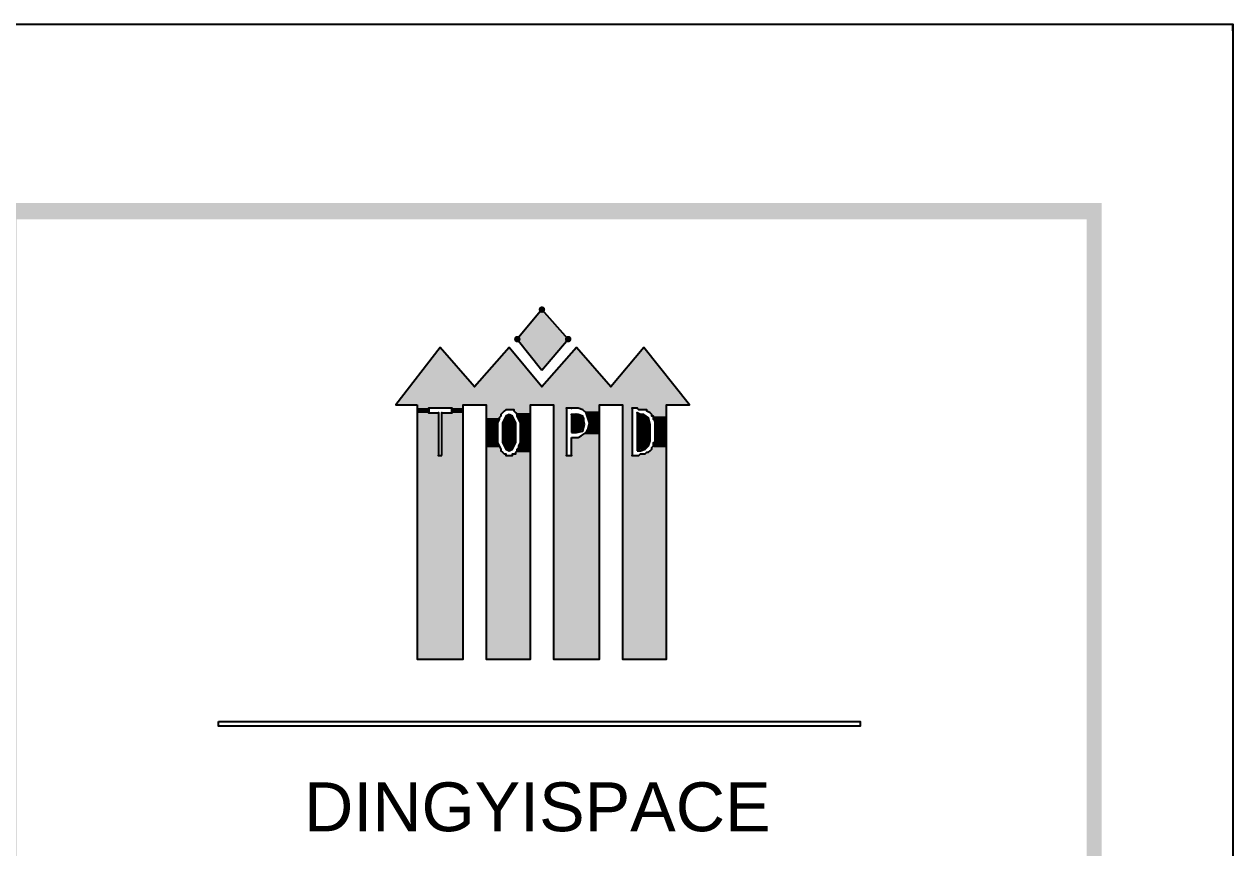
# Model space of a CAD drawing. Header units: inches. Extents: x 11 to 286, y 6 to 196.
# Drawn here: x 254.92 to 286.1, y 174.8 to 196.06 of the extents above; entities that cross this region are included whole.
import ezdxf

# ---------------------------------------------------------------- set-up
doc = ezdxf.new("R2010")
doc.units = ezdxf.units.IN
doc.header["$MEASUREMENT"] = 0
doc.layers.add('PDF_几何图形', color=7, linetype='Continuous')
doc.layers.add('PDF_文字', color=7, linetype='Continuous')
doc.layers.add('PDF_实体填充', color=7, linetype='Continuous', true_color=0xffffff)
doc.styles.add('PDF Courier New', font='Arial', dxfattribs={"height": 0.2})

msp = doc.modelspace()

# ---------------------------------------------------------------- hatches: boundary and pattern name
at = {"layer": 'PDF_实体填充', "transparency": 33554559}
h = msp.add_hatch(color=7, dxfattribs=at)
h.paths.add_polyline_path([(254.31, 191.445), (254.734, 191.022), (282.716, 191.445)], flags=0)
h.paths.add_polyline_path([(254.734, 191.022), (282.716, 191.445), (282.335, 191.022)], flags=0)
h.paths.add_polyline_path([(282.716, 191.445), (282.335, 191.022), (282.716, 9.031)], flags=0)
h.paths.add_polyline_path([(282.335, 191.022), (282.716, 9.031), (282.335, 9.454)], flags=0)
h.paths.add_polyline_path([(282.716, 9.031), (282.335, 9.454), (254.31, 9.031)], flags=0)
h.paths.add_polyline_path([(282.335, 9.454), (254.31, 9.031), (254.734, 9.454)], flags=0)
h.paths.add_polyline_path([(254.31, 9.031), (254.734, 9.454), (254.31, 191.445)], flags=0)
h.paths.add_polyline_path([(254.734, 9.454), (254.31, 191.445), (254.734, 191.022), (254.734, 9.454)], flags=0)
h = msp.add_hatch(color=7, dxfattribs=at)
h.paths.add_polyline_path([(268.28, 188.694), (267.645, 187.932), (268.958, 187.932)], flags=0)
h.paths.add_polyline_path([(267.645, 187.932), (268.958, 187.932), (268.28, 187.127), (267.645, 187.932)], flags=0)
h = msp.add_hatch(color=7, dxfattribs=at)
edge = h.paths.add_edge_path(flags=0)
edge.add_spline(control_points=[(268.365, 188.694), (268.365, 188.647), (268.327, 188.609), (268.28, 188.609)], knot_values=[0, 0, 0, 0, 1, 1, 1, 1], degree=3, periodic=0)
edge.add_spline(control_points=[(268.28, 188.609), (268.234, 188.609), (268.196, 188.647), (268.196, 188.694)], knot_values=[0, 0, 0, 0, 1, 1, 1, 1], degree=3, periodic=0)
edge.add_line((268.196, 188.694), (268.196, 188.694))
edge.add_spline(control_points=[(268.196, 188.694), (268.196, 188.74), (268.234, 188.778), (268.28, 188.778)], knot_values=[0, 0, 0, 0, 1, 1, 1, 1], degree=3, periodic=0)
edge.add_spline(control_points=[(268.28, 188.778), (268.327, 188.778), (268.365, 188.74), (268.365, 188.694)], knot_values=[0, 0, 0, 0, 1, 1, 1, 1], degree=3, periodic=0)
edge.add_line((268.365, 188.694), (268.365, 188.694))
edge.add_line((268.365, 188.694), (268.365, 188.694))
h = msp.add_hatch(color=7, dxfattribs=at)
edge = h.paths.add_edge_path(flags=0)
edge.add_spline(control_points=[(267.73, 187.932), (267.73, 187.885), (267.692, 187.847), (267.645, 187.847)], knot_values=[0, 0, 0, 0, 1, 1, 1, 1], degree=3, periodic=0)
edge.add_spline(control_points=[(267.645, 187.847), (267.599, 187.847), (267.561, 187.885), (267.561, 187.932)], knot_values=[0, 0, 0, 0, 1, 1, 1, 1], degree=3, periodic=0)
edge.add_line((267.561, 187.932), (267.561, 187.932))
edge.add_spline(control_points=[(267.561, 187.932), (267.561, 187.978), (267.599, 188.016), (267.645, 188.016)], knot_values=[0, 0, 0, 0, 1, 1, 1, 1], degree=3, periodic=0)
edge.add_spline(control_points=[(267.645, 188.016), (267.692, 188.016), (267.73, 187.978), (267.73, 187.932)], knot_values=[0, 0, 0, 0, 1, 1, 1, 1], degree=3, periodic=0)
edge.add_line((267.73, 187.932), (267.73, 187.932))
edge.add_line((267.73, 187.932), (267.73, 187.932))
h = msp.add_hatch(color=7, dxfattribs=at)
edge = h.paths.add_edge_path(flags=0)
edge.add_spline(control_points=[(269.042, 187.932), (269.042, 187.885), (269.004, 187.847), (268.958, 187.847)], knot_values=[0, 0, 0, 0, 1, 1, 1, 1], degree=3, periodic=0)
edge.add_spline(control_points=[(268.958, 187.847), (268.911, 187.847), (268.873, 187.885), (268.873, 187.932)], knot_values=[0, 0, 0, 0, 1, 1, 1, 1], degree=3, periodic=0)
edge.add_line((268.873, 187.932), (268.873, 187.932))
edge.add_spline(control_points=[(268.873, 187.932), (268.873, 187.978), (268.911, 188.016), (268.958, 188.016)], knot_values=[0, 0, 0, 0, 1, 1, 1, 1], degree=3, periodic=0)
edge.add_spline(control_points=[(268.958, 188.016), (269.004, 188.016), (269.042, 187.978), (269.042, 187.932)], knot_values=[0, 0, 0, 0, 1, 1, 1, 1], degree=3, periodic=0)
edge.add_line((269.042, 187.932), (269.042, 187.932))
edge.add_line((269.042, 187.932), (269.042, 187.932))
h = msp.add_hatch(color=7, dxfattribs=at)
h.paths.add_polyline_path([(264.513, 186.238), (272.09, 186.238), (264.851, 186.704)], flags=0)
h.paths.add_polyline_path([(272.09, 186.238), (264.851, 186.704), (271.752, 186.704), (272.09, 186.238)], flags=0)
h = msp.add_hatch(color=7, dxfattribs=at)
h.paths.add_polyline_path([(265.063, 186.154), (266.248, 186.154), (265.063, 186.238)], flags=0)
h.paths.add_polyline_path([(266.248, 186.154), (265.063, 186.238), (266.248, 186.238), (266.248, 186.154)], flags=0)
h = msp.add_hatch(color=7, dxfattribs=at)
h.paths.add_polyline_path([(265.063, 186.027), (265.359, 186.027), (265.063, 186.154)], flags=0)
h.paths.add_polyline_path([(265.359, 186.027), (265.063, 186.154), (265.359, 186.154), (265.359, 186.027)], flags=0)
h = msp.add_hatch(color=7, dxfattribs=at)
h.paths.add_polyline_path([(265.952, 186.027), (266.248, 186.027), (265.952, 186.154)], flags=0)
h.paths.add_polyline_path([(266.248, 186.027), (265.952, 186.154), (266.248, 186.154), (266.248, 186.027)], flags=0)
h = msp.add_hatch(color=7, dxfattribs=at)
h.paths.add_polyline_path([(266.841, 186.111), (267.984, 186.111), (266.841, 186.238)], flags=0)
h.paths.add_polyline_path([(267.984, 186.111), (266.841, 186.238), (267.984, 186.238), (267.984, 186.111)], flags=0)
h = msp.add_hatch(color=7, dxfattribs=at)
h.paths.add_polyline_path([(268.577, 186.154), (269.762, 186.154), (268.577, 186.238)], flags=0)
h.paths.add_polyline_path([(269.762, 186.154), (268.577, 186.238), (269.762, 186.238), (269.762, 186.154)], flags=0)
h = msp.add_hatch(color=7, dxfattribs=at)
h.paths.add_polyline_path([(269.042, 186.154), (269.042, 186.154), (268.577, 186.154)], flags=0)
h.paths.add_polyline_path([(269.042, 186.154), (268.577, 186.154), (269.212, 186.154), (269.042, 186.154)], flags=0)
h = msp.add_hatch(color=7, dxfattribs=at)
h.paths.add_polyline_path([(268.577, 184.926), (268.915, 184.926), (268.577, 186.154)], flags=0)
h.paths.add_polyline_path([(268.915, 184.926), (268.577, 186.154), (268.915, 186.154), (268.915, 184.926)], flags=0)
h = msp.add_hatch(color=7, dxfattribs=at)
h.paths.add_polyline_path([(269.212, 186.154), (269.762, 186.154), (269.762, 186.154)], flags=0)
h.paths.add_polyline_path([(269.762, 186.154), (269.762, 186.154), (269.212, 186.154), (269.762, 186.154)], flags=0)
h = msp.add_hatch(color=7, dxfattribs=at)
h.paths.add_polyline_path([(269.296, 186.111), (269.762, 186.111), (269.212, 186.154)], flags=0)
h.paths.add_polyline_path([(269.762, 186.111), (269.212, 186.154), (269.762, 186.154), (269.762, 186.111)], flags=0)
h = msp.add_hatch(color=7, dxfattribs=at)
h.paths.add_polyline_path([(270.355, 186.154), (271.498, 186.154), (270.355, 186.238)], flags=0)
h.paths.add_polyline_path([(271.498, 186.154), (270.355, 186.238), (271.498, 186.238), (271.498, 186.154)], flags=0)
h = msp.add_hatch(color=7, dxfattribs=at)
h.paths.add_polyline_path([(270.355, 184.926), (270.609, 184.926), (270.355, 186.154)], flags=0)
h.paths.add_polyline_path([(270.609, 184.926), (270.355, 186.154), (270.609, 186.154), (270.609, 184.926)], flags=0)
h = msp.add_hatch(color=7, dxfattribs=at)
h.paths.add_polyline_path([(270.863, 186.111), (271.498, 186.111), (270.736, 186.154)], flags=0)
h.paths.add_polyline_path([(271.498, 186.111), (270.736, 186.154), (271.498, 186.154), (271.498, 186.111)], flags=0)
h = msp.add_hatch(color=7, dxfattribs=at)
h.paths.add_polyline_path([(265.063, 184.926), (265.613, 184.926), (265.063, 186.027)], flags=0)
h.paths.add_polyline_path([(265.613, 184.926), (265.063, 186.027), (265.613, 186.027), (265.613, 184.926)], flags=0)
h = msp.add_hatch(color=7, dxfattribs=at)
h.paths.add_polyline_path([(265.698, 184.926), (266.248, 184.926), (265.698, 186.027)], flags=0)
h.paths.add_polyline_path([(266.248, 184.926), (265.698, 186.027), (266.248, 186.027), (266.248, 184.926)], flags=0)
h = msp.add_hatch(color=7, dxfattribs=at)
h.paths.add_polyline_path([(267.349, 186.111), (267.349, 186.111), (266.841, 186.111)], flags=0)
h.paths.add_polyline_path([(267.349, 186.111), (266.841, 186.111), (267.434, 186.111), (267.349, 186.111)], flags=0)
h = msp.add_hatch(color=7, dxfattribs=at)
h.paths.add_polyline_path([(266.841, 186.027), (267.264, 186.027), (266.841, 186.111)], flags=0)
h.paths.add_polyline_path([(267.264, 186.027), (266.841, 186.111), (267.349, 186.111), (267.264, 186.027)], flags=0)
h = msp.add_hatch(color=7, dxfattribs=at)
h.paths.add_polyline_path([(266.841, 185.9), (267.18, 185.9), (266.841, 186.027)], flags=0)
h.paths.add_polyline_path([(267.18, 185.9), (266.841, 186.027), (267.264, 186.027), (267.18, 185.9)], flags=0)
h = msp.add_hatch(color=7, dxfattribs=at)
h.paths.add_polyline_path([(266.841, 185.73), (267.137, 185.73), (266.841, 185.9)], flags=0)
h.paths.add_polyline_path([(267.137, 185.73), (266.841, 185.9), (267.18, 185.9), (267.137, 185.73)], flags=0)
h = msp.add_hatch(color=7, dxfattribs=at)
h.paths.add_polyline_path([(267.307, 185.857), (267.561, 185.857), (267.349, 185.942)], flags=0)
h.paths.add_polyline_path([(267.561, 185.857), (267.349, 185.942), (267.518, 185.942), (267.561, 185.857)], flags=0)
h = msp.add_hatch(color=7, dxfattribs=at)
h.paths.add_polyline_path([(267.307, 185.815), (267.603, 185.815), (267.307, 185.857)], flags=0)
h.paths.add_polyline_path([(267.603, 185.815), (267.307, 185.857), (267.561, 185.857), (267.603, 185.815)], flags=0)
h = msp.add_hatch(color=7, dxfattribs=at)
h.paths.add_polyline_path([(267.349, 185.984), (267.518, 185.984), (267.391, 185.984)], flags=0)
h.paths.add_polyline_path([(267.518, 185.984), (267.391, 185.984), (267.476, 185.984), (267.518, 185.984)], flags=0)
h = msp.add_hatch(color=7, dxfattribs=at)
h.paths.add_polyline_path([(267.349, 185.942), (267.518, 185.942), (267.349, 185.984)], flags=0)
h.paths.add_polyline_path([(267.518, 185.942), (267.349, 185.984), (267.518, 185.984), (267.518, 185.942)], flags=0)
h = msp.add_hatch(color=7, dxfattribs=at)
h.paths.add_polyline_path([(267.518, 186.111), (267.984, 186.111), (267.434, 186.111)], flags=0)
h.paths.add_polyline_path([(267.984, 186.111), (267.434, 186.111), (267.984, 186.111), (267.984, 186.111)], flags=0)
h = msp.add_hatch(color=7, dxfattribs=at)
h.paths.add_polyline_path([(267.603, 186.027), (267.984, 186.027), (267.518, 186.111)], flags=0)
h.paths.add_polyline_path([(267.984, 186.027), (267.518, 186.111), (267.984, 186.111), (267.984, 186.027)], flags=0)
h = msp.add_hatch(color=7, dxfattribs=at)
h.paths.add_polyline_path([(267.688, 185.9), (267.984, 185.9), (267.603, 186.027)], flags=0)
h.paths.add_polyline_path([(267.984, 185.9), (267.603, 186.027), (267.984, 186.027), (267.984, 185.9)], flags=0)
h = msp.add_hatch(color=7, dxfattribs=at)
h.paths.add_polyline_path([(267.73, 185.73), (267.984, 185.73), (267.688, 185.9)], flags=0)
h.paths.add_polyline_path([(267.984, 185.73), (267.688, 185.9), (267.984, 185.9), (267.984, 185.73)], flags=0)
h = msp.add_hatch(color=7, dxfattribs=at)
h.paths.add_polyline_path([(269.296, 185.984), (269.296, 185.984), (269.042, 185.984)], flags=0)
h.paths.add_polyline_path([(269.296, 185.984), (269.042, 185.984), (269.169, 185.984), (269.296, 185.984)], flags=0)
h = msp.add_hatch(color=7, dxfattribs=at)
h.paths.add_polyline_path([(269.042, 185.9), (269.381, 185.9), (269.042, 185.984)], flags=0)
h.paths.add_polyline_path([(269.381, 185.9), (269.042, 185.984), (269.296, 185.984), (269.381, 185.9)], flags=0)
h = msp.add_hatch(color=7, dxfattribs=at)
h.paths.add_polyline_path([(269.042, 185.773), (269.381, 185.773), (269.042, 185.9)], flags=0)
h.paths.add_polyline_path([(269.381, 185.773), (269.042, 185.9), (269.381, 185.9), (269.381, 185.773)], flags=0)
h = msp.add_hatch(color=7, dxfattribs=at)
h.paths.add_polyline_path([(269.381, 186.069), (269.762, 186.069), (269.296, 186.111)], flags=0)
h.paths.add_polyline_path([(269.762, 186.069), (269.296, 186.111), (269.762, 186.111), (269.762, 186.069)], flags=0)
h = msp.add_hatch(color=7, dxfattribs=at)
h.paths.add_polyline_path([(269.423, 186.027), (269.762, 186.027), (269.381, 186.069)], flags=0)
h.paths.add_polyline_path([(269.762, 186.027), (269.381, 186.069), (269.762, 186.069), (269.762, 186.027)], flags=0)
h = msp.add_hatch(color=7, dxfattribs=at)
h.paths.add_polyline_path([(269.466, 185.942), (269.762, 185.942), (269.423, 186.027)], flags=0)
h.paths.add_polyline_path([(269.762, 185.942), (269.423, 186.027), (269.762, 186.027), (269.762, 185.942)], flags=0)
h = msp.add_hatch(color=7, dxfattribs=at)
h.paths.add_polyline_path([(269.508, 185.773), (269.762, 185.773), (269.466, 185.942)], flags=0)
h.paths.add_polyline_path([(269.762, 185.773), (269.466, 185.942), (269.762, 185.942), (269.762, 185.773)], flags=0)
h = msp.add_hatch(color=7, dxfattribs=at)
h.paths.add_polyline_path([(270.736, 185.984), (270.905, 185.984), (270.736, 186.027)], flags=0)
h.paths.add_polyline_path([(270.905, 185.984), (270.736, 186.027), (270.905, 185.984), (270.905, 185.984)], flags=0)
h = msp.add_hatch(color=7, dxfattribs=at)
h.paths.add_polyline_path([(270.736, 185.942), (270.99, 185.942), (270.736, 185.984)], flags=0)
h.paths.add_polyline_path([(270.99, 185.942), (270.736, 185.984), (270.905, 185.984), (270.99, 185.942)], flags=0)
h = msp.add_hatch(color=7, dxfattribs=at)
h.paths.add_polyline_path([(270.736, 185.857), (271.032, 185.857), (270.736, 185.942)], flags=0)
h.paths.add_polyline_path([(271.032, 185.857), (270.736, 185.942), (270.99, 185.942), (271.032, 185.857)], flags=0)
h = msp.add_hatch(color=7, dxfattribs=at)
h.paths.add_polyline_path([(270.736, 185.688), (271.074, 185.688), (270.736, 185.857)], flags=0)
h.paths.add_polyline_path([(271.074, 185.688), (270.736, 185.857), (271.032, 185.857), (271.074, 185.688)], flags=0)
h = msp.add_hatch(color=7, dxfattribs=at)
h.paths.add_polyline_path([(270.947, 186.111), (271.498, 186.111), (270.863, 186.111)], flags=0)
h.paths.add_polyline_path([(271.498, 186.111), (270.863, 186.111), (271.498, 186.111), (271.498, 186.111)], flags=0)
h = msp.add_hatch(color=7, dxfattribs=at)
h.paths.add_polyline_path([(271.074, 186.027), (271.498, 186.027), (270.947, 186.111)], flags=0)
h.paths.add_polyline_path([(271.498, 186.027), (270.947, 186.111), (271.498, 186.111), (271.498, 186.027)], flags=0)
h = msp.add_hatch(color=7, dxfattribs=at)
h.paths.add_polyline_path([(271.159, 185.942), (271.498, 185.942), (271.074, 186.027)], flags=0)
h.paths.add_polyline_path([(271.498, 185.942), (271.074, 186.027), (271.498, 186.027), (271.498, 185.942)], flags=0)
h = msp.add_hatch(color=7, dxfattribs=at)
h.paths.add_polyline_path([(271.159, 185.815), (271.498, 185.815), (271.159, 185.942)], flags=0)
h.paths.add_polyline_path([(271.498, 185.815), (271.159, 185.942), (271.498, 185.942), (271.498, 185.815)], flags=0)
h = msp.add_hatch(color=7, dxfattribs=at)
h.paths.add_polyline_path([(266.841, 185.519), (267.137, 185.519), (266.841, 185.73)], flags=0)
h.paths.add_polyline_path([(267.137, 185.519), (266.841, 185.73), (267.137, 185.73), (267.137, 185.519)], flags=0)
h = msp.add_hatch(color=7, dxfattribs=at)
h.paths.add_polyline_path([(266.841, 185.307), (267.137, 185.307), (266.841, 185.519)], flags=0)
h.paths.add_polyline_path([(267.137, 185.307), (266.841, 185.519), (267.137, 185.519), (267.137, 185.307)], flags=0)
h = msp.add_hatch(color=7, dxfattribs=at)
h.paths.add_polyline_path([(267.264, 185.73), (267.603, 185.73), (267.307, 185.815)], flags=0)
h.paths.add_polyline_path([(267.603, 185.73), (267.307, 185.815), (267.603, 185.815), (267.603, 185.73)], flags=0)
h = msp.add_hatch(color=7, dxfattribs=at)
h.paths.add_polyline_path([(267.264, 185.646), (267.603, 185.646), (267.264, 185.73)], flags=0)
h.paths.add_polyline_path([(267.603, 185.646), (267.264, 185.73), (267.603, 185.73), (267.603, 185.646)], flags=0)
h = msp.add_hatch(color=7, dxfattribs=at)
h.paths.add_polyline_path([(267.264, 185.561), (267.603, 185.561), (267.264, 185.646)], flags=0)
h.paths.add_polyline_path([(267.603, 185.561), (267.264, 185.646), (267.603, 185.646), (267.603, 185.561)], flags=0)
h = msp.add_hatch(color=7, dxfattribs=at)
h.paths.add_polyline_path([(267.264, 185.434), (267.603, 185.434), (267.264, 185.561)], flags=0)
h.paths.add_polyline_path([(267.603, 185.434), (267.264, 185.561), (267.603, 185.561), (267.603, 185.434)], flags=0)
h = msp.add_hatch(color=7, dxfattribs=at)
h.paths.add_polyline_path([(267.73, 185.519), (267.984, 185.519), (267.73, 185.73)], flags=0)
h.paths.add_polyline_path([(267.984, 185.519), (267.73, 185.73), (267.984, 185.73), (267.984, 185.519)], flags=0)
h = msp.add_hatch(color=7, dxfattribs=at)
h.paths.add_polyline_path([(267.73, 185.307), (267.984, 185.307), (267.73, 185.519)], flags=0)
h.paths.add_polyline_path([(267.984, 185.307), (267.73, 185.519), (267.984, 185.519), (267.984, 185.307)], flags=0)
h = msp.add_hatch(color=7, dxfattribs=at)
h.paths.add_polyline_path([(269.042, 185.646), (269.339, 185.646), (269.042, 185.773)], flags=0)
h.paths.add_polyline_path([(269.339, 185.646), (269.042, 185.773), (269.381, 185.773), (269.339, 185.646)], flags=0)
h = msp.add_hatch(color=7, dxfattribs=at)
h.paths.add_polyline_path([(269.042, 185.603), (269.339, 185.603), (269.042, 185.646)], flags=0)
h.paths.add_polyline_path([(269.339, 185.603), (269.042, 185.646), (269.339, 185.646), (269.339, 185.603)], flags=0)
h = msp.add_hatch(color=7, dxfattribs=at)
h.paths.add_polyline_path([(269.042, 185.561), (269.296, 185.561), (269.042, 185.603)], flags=0)
h.paths.add_polyline_path([(269.296, 185.561), (269.042, 185.603), (269.339, 185.603), (269.296, 185.561)], flags=0)
h = msp.add_hatch(color=7, dxfattribs=at)
h.paths.add_polyline_path([(269.169, 185.519), (269.169, 185.519), (269.042, 185.519)], flags=0)
h.paths.add_polyline_path([(269.169, 185.519), (269.042, 185.519), (269.042, 185.561), (269.169, 185.519)], flags=0)
h = msp.add_hatch(color=7, dxfattribs=at)
h.paths.add_polyline_path([(269.381, 185.476), (269.762, 185.476), (269.423, 185.519)], flags=0)
h.paths.add_polyline_path([(269.762, 185.476), (269.423, 185.519), (269.762, 185.519), (269.762, 185.476)], flags=0)
h = msp.add_hatch(color=7, dxfattribs=at)
h.paths.add_polyline_path([(269.423, 185.519), (269.762, 185.519), (269.466, 185.603)], flags=0)
h.paths.add_polyline_path([(269.762, 185.519), (269.466, 185.603), (269.762, 185.603), (269.762, 185.519)], flags=0)
h = msp.add_hatch(color=7, dxfattribs=at)
h.paths.add_polyline_path([(269.466, 185.603), (269.762, 185.603), (269.508, 185.773)], flags=0)
h.paths.add_polyline_path([(269.762, 185.603), (269.508, 185.773), (269.762, 185.773), (269.762, 185.603)], flags=0)
h = msp.add_hatch(color=7, dxfattribs=at)
h.paths.add_polyline_path([(270.736, 185.519), (271.074, 185.519), (270.736, 185.688)], flags=0)
h.paths.add_polyline_path([(271.074, 185.519), (270.736, 185.688), (271.074, 185.688), (271.074, 185.519)], flags=0)
h = msp.add_hatch(color=7, dxfattribs=at)
h.paths.add_polyline_path([(270.736, 185.392), (271.074, 185.392), (270.736, 185.519)], flags=0)
h.paths.add_polyline_path([(271.074, 185.392), (270.736, 185.519), (271.074, 185.519), (271.074, 185.392)], flags=0)
h = msp.add_hatch(color=7, dxfattribs=at)
h.paths.add_polyline_path([(271.201, 185.73), (271.498, 185.73), (271.159, 185.815)], flags=0)
h.paths.add_polyline_path([(271.498, 185.73), (271.159, 185.815), (271.498, 185.815), (271.498, 185.73)], flags=0)
h = msp.add_hatch(color=7, dxfattribs=at)
h.paths.add_polyline_path([(271.201, 185.561), (271.498, 185.561), (271.201, 185.73)], flags=0)
h.paths.add_polyline_path([(271.498, 185.561), (271.201, 185.73), (271.498, 185.73), (271.498, 185.561)], flags=0)
h = msp.add_hatch(color=7, dxfattribs=at)
h.paths.add_polyline_path([(271.201, 185.349), (271.498, 185.349), (271.201, 185.561)], flags=0)
h.paths.add_polyline_path([(271.498, 185.349), (271.201, 185.561), (271.498, 185.561), (271.498, 185.349)], flags=0)
h = msp.add_hatch(color=7, dxfattribs=at)
h.paths.add_polyline_path([(266.841, 185.138), (267.18, 185.138), (266.841, 185.307)], flags=0)
h.paths.add_polyline_path([(267.18, 185.138), (266.841, 185.307), (267.137, 185.307), (267.18, 185.138)], flags=0)
h = msp.add_hatch(color=7, dxfattribs=at)
h.paths.add_polyline_path([(267.264, 185.349), (267.603, 185.349), (267.264, 185.434)], flags=0)
h.paths.add_polyline_path([(267.603, 185.349), (267.264, 185.434), (267.603, 185.434), (267.603, 185.349)], flags=0)
h = msp.add_hatch(color=7, dxfattribs=at)
h.paths.add_polyline_path([(267.264, 185.265), (267.603, 185.265), (267.264, 185.349)], flags=0)
h.paths.add_polyline_path([(267.603, 185.265), (267.264, 185.349), (267.603, 185.349), (267.603, 185.265)], flags=0)
h = msp.add_hatch(color=7, dxfattribs=at)
h.paths.add_polyline_path([(267.307, 185.222), (267.561, 185.222), (267.264, 185.265)], flags=0)
h.paths.add_polyline_path([(267.561, 185.222), (267.264, 185.265), (267.603, 185.265), (267.561, 185.222)], flags=0)
h = msp.add_hatch(color=7, dxfattribs=at)
h.paths.add_polyline_path([(267.307, 185.138), (267.561, 185.138), (267.307, 185.222)], flags=0)
h.paths.add_polyline_path([(267.561, 185.138), (267.307, 185.222), (267.561, 185.222), (267.561, 185.138)], flags=0)
h = msp.add_hatch(color=7, dxfattribs=at)
h.paths.add_polyline_path([(267.688, 185.138), (267.984, 185.138), (267.73, 185.307)], flags=0)
h.paths.add_polyline_path([(267.984, 185.138), (267.73, 185.307), (267.984, 185.307), (267.984, 185.138)], flags=0)
h = msp.add_hatch(color=7, dxfattribs=at)
h.paths.add_polyline_path([(269.042, 185.392), (269.212, 185.392), (269.762, 185.392)], flags=0)
h.paths.add_polyline_path([(269.212, 185.392), (269.762, 185.392), (269.296, 185.434)], flags=0)
h.paths.add_polyline_path([(269.762, 185.392), (269.296, 185.434), (269.762, 185.434), (269.762, 185.392)], flags=0)
h = msp.add_hatch(color=7, dxfattribs=at)
h.paths.add_polyline_path([(269.042, 184.926), (269.762, 184.926), (269.042, 185.392)], flags=0)
h.paths.add_polyline_path([(269.762, 184.926), (269.042, 185.392), (269.762, 185.392), (269.762, 184.926)], flags=0)
h = msp.add_hatch(color=7, dxfattribs=at)
h.paths.add_polyline_path([(269.296, 185.434), (269.762, 185.434), (269.381, 185.476)], flags=0)
h.paths.add_polyline_path([(269.762, 185.434), (269.381, 185.476), (269.762, 185.476), (269.762, 185.434)], flags=0)
h = msp.add_hatch(color=7, dxfattribs=at)
h.paths.add_polyline_path([(270.736, 185.222), (271.032, 185.222), (270.736, 185.392)], flags=0)
h.paths.add_polyline_path([(271.032, 185.222), (270.736, 185.392), (271.074, 185.392), (271.032, 185.222)], flags=0)
h = msp.add_hatch(color=7, dxfattribs=at)
h.paths.add_polyline_path([(270.736, 185.138), (270.99, 185.138), (270.736, 185.222)], flags=0)
h.paths.add_polyline_path([(270.99, 185.138), (270.736, 185.222), (271.032, 185.222), (270.99, 185.138)], flags=0)
h = msp.add_hatch(color=7, dxfattribs=at)
h.paths.add_polyline_path([(271.159, 185.138), (271.498, 185.138), (271.201, 185.349)], flags=0)
h.paths.add_polyline_path([(271.498, 185.138), (271.201, 185.349), (271.498, 185.349), (271.498, 185.138)], flags=0)
h = msp.add_hatch(color=7, dxfattribs=at)
h.paths.add_polyline_path([(265.063, 179.677), (266.248, 179.677), (265.063, 184.926)], flags=0)
h.paths.add_polyline_path([(266.248, 179.677), (265.063, 184.926), (266.248, 184.926), (266.248, 179.677)], flags=0)
h = msp.add_hatch(color=7, dxfattribs=at)
h.paths.add_polyline_path([(266.841, 185.011), (267.264, 185.011), (266.841, 185.138)], flags=0)
h.paths.add_polyline_path([(267.264, 185.011), (266.841, 185.138), (267.18, 185.138), (267.264, 185.011)], flags=0)
h = msp.add_hatch(color=7, dxfattribs=at)
h.paths.add_polyline_path([(266.841, 184.926), (267.349, 184.926), (266.841, 185.011)], flags=0)
h.paths.add_polyline_path([(267.349, 184.926), (266.841, 185.011), (267.264, 185.011), (267.349, 184.926)], flags=0)
h = msp.add_hatch(color=7, dxfattribs=at)
h.paths.add_polyline_path([(267.434, 184.926), (267.434, 184.926), (266.841, 184.926)], flags=0)
h.paths.add_polyline_path([(267.434, 184.926), (266.841, 184.926), (267.349, 184.926), (267.434, 184.926)], flags=0)
h = msp.add_hatch(color=7, dxfattribs=at)
h.paths.add_polyline_path([(266.841, 179.677), (267.984, 179.677), (266.841, 184.926)], flags=0)
h.paths.add_polyline_path([(267.984, 179.677), (266.841, 184.926), (267.984, 184.926), (267.984, 179.677)], flags=0)
h = msp.add_hatch(color=7, dxfattribs=at)
h.paths.add_polyline_path([(267.349, 185.095), (267.518, 185.095), (267.307, 185.138)], flags=0)
h.paths.add_polyline_path([(267.518, 185.095), (267.307, 185.138), (267.561, 185.138), (267.518, 185.095)], flags=0)
h = msp.add_hatch(color=7, dxfattribs=at)
h.paths.add_polyline_path([(267.391, 185.053), (267.476, 185.053), (267.349, 185.095)], flags=0)
h.paths.add_polyline_path([(267.476, 185.053), (267.349, 185.095), (267.518, 185.095), (267.476, 185.053)], flags=0)
h = msp.add_hatch(color=7, dxfattribs=at)
h.paths.add_polyline_path([(267.434, 185.053), (267.434, 185.053), (267.391, 185.053)], flags=0)
h.paths.add_polyline_path([(267.434, 185.053), (267.391, 185.053), (267.476, 185.053), (267.434, 185.053)], flags=0)
h = msp.add_hatch(color=7, dxfattribs=at)
h.paths.add_polyline_path([(267.434, 184.926), (267.984, 184.926), (267.518, 184.926)], flags=0)
h.paths.add_polyline_path([(267.984, 184.926), (267.518, 184.926), (267.984, 184.926), (267.984, 184.926)], flags=0)
h = msp.add_hatch(color=7, dxfattribs=at)
h.paths.add_polyline_path([(267.518, 184.926), (267.984, 184.926), (267.603, 185.011)], flags=0)
h.paths.add_polyline_path([(267.984, 184.926), (267.603, 185.011), (267.984, 185.011), (267.984, 184.926)], flags=0)
h = msp.add_hatch(color=7, dxfattribs=at)
h.paths.add_polyline_path([(267.603, 185.011), (267.984, 185.011), (267.688, 185.138)], flags=0)
h.paths.add_polyline_path([(267.984, 185.011), (267.688, 185.138), (267.984, 185.138), (267.984, 185.011)], flags=0)
h = msp.add_hatch(color=7, dxfattribs=at)
h.paths.add_polyline_path([(268.577, 179.677), (269.762, 179.677), (268.577, 184.926)], flags=0)
h.paths.add_polyline_path([(269.762, 179.677), (268.577, 184.926), (269.762, 184.926), (269.762, 179.677)], flags=0)
h = msp.add_hatch(color=7, dxfattribs=at)
h.paths.add_polyline_path([(270.355, 179.677), (271.498, 179.677), (270.355, 184.926)], flags=0)
h.paths.add_polyline_path([(271.498, 179.677), (270.355, 184.926), (271.498, 184.926), (271.498, 179.677)], flags=0)
h = msp.add_hatch(color=7, dxfattribs=at)
h.paths.add_polyline_path([(270.736, 185.138), (270.736, 185.095), (270.905, 185.095)], flags=0)
h.paths.add_polyline_path([(270.736, 185.095), (270.905, 185.095), (270.736, 185.053), (270.736, 185.095)], flags=0)
h = msp.add_hatch(color=7, dxfattribs=at)
h.paths.add_polyline_path([(270.736, 184.926), (271.498, 184.926), (270.863, 184.968)], flags=0)
h.paths.add_polyline_path([(271.498, 184.926), (270.863, 184.968), (271.498, 184.968), (271.498, 184.926)], flags=0)
h = msp.add_hatch(color=7, dxfattribs=at)
h.paths.add_polyline_path([(270.863, 184.968), (270.947, 184.968), (271.498, 184.968)], flags=0)
h.paths.add_polyline_path([(270.947, 184.968), (271.498, 184.968), (271.074, 185.053)], flags=0)
h.paths.add_polyline_path([(271.498, 184.968), (271.074, 185.053), (271.498, 185.053), (271.498, 184.968)], flags=0)
h = msp.add_hatch(color=7, dxfattribs=at)
h.paths.add_polyline_path([(271.074, 185.053), (271.498, 185.053), (271.159, 185.138)], flags=0)
h.paths.add_polyline_path([(271.498, 185.053), (271.159, 185.138), (271.498, 185.138), (271.498, 185.053)], flags=0)

# ---------------------------------------------------------------- linework, layer by layer
at = {"layer": 'PDF_几何图形'}
for p, q in [((286.103, 195.89), (286.103, 196.06)), ((266.248, 186.238), (266.841, 186.238))]:
    msp.add_line(p, q, dxfattribs=at)
for points in [[(10.767, 196.06), (286.103, 196.06), (286.103, 5.644), (10.767, 5.644)], [(268.28, 187.127), (268.958, 187.932), (268.28, 188.694), (267.645, 187.932)], [(265.063, 186.238), (265.063, 179.677), (266.248, 179.677), (266.248, 186.238), (266.841, 186.238), (266.841, 179.677), (267.984, 179.677), (267.984, 186.238), (268.577, 186.238), (268.577, 179.677), (269.762, 179.677), (269.762, 186.238), (270.355, 186.238), (270.355, 179.677), (271.498, 179.677), (271.498, 186.238), (272.09, 186.238), (270.905, 187.72), (270.058, 186.704), (269.169, 187.72), (268.28, 186.704), (267.434, 187.72), (266.545, 186.704), (265.656, 187.72), (264.513, 186.238)], [(265.698, 184.926), (265.698, 186.027), (265.952, 186.027), (265.952, 186.154), (265.359, 186.154), (265.359, 186.027), (265.613, 186.027), (265.613, 184.926)], [(269.042, 185.392), (269.212, 185.392), (269.296, 185.434), (269.423, 185.519), (269.466, 185.603), (269.508, 185.773), (269.466, 185.9), (269.423, 186.027), (269.339, 186.111), (269.212, 186.154), (269.042, 186.154), (268.915, 186.154), (268.915, 184.926), (269.042, 184.926)], [(270.736, 184.926), (270.778, 184.926), (270.82, 184.968), (270.863, 184.968), (270.905, 184.968), (270.947, 184.968), (270.99, 185.011), (271.032, 185.011), (271.074, 185.053), (271.117, 185.095), (271.117, 185.138), (271.159, 185.18), (271.159, 185.222), (271.159, 185.265), (271.201, 185.265), (271.201, 185.307), (271.201, 185.392), (271.201, 185.476), (271.201, 185.519), (271.201, 185.561), (271.201, 185.603), (271.201, 185.688), (271.201, 185.73), (271.201, 185.773), (271.201, 185.815), (271.159, 185.857), (271.159, 185.9), (271.159, 185.942), (271.117, 185.942), (271.117, 185.984), (271.074, 186.027), (270.99, 186.069), (270.99, 186.111), (270.947, 186.111), (270.905, 186.111), (270.863, 186.111), (270.82, 186.111), (270.778, 186.111), (270.736, 186.154), (270.609, 186.154), (270.609, 184.926)], [(267.434, 186.111), (267.391, 186.111), (267.349, 186.111), (267.307, 186.069), (267.264, 186.027), (267.222, 185.984), (267.222, 185.942), (267.18, 185.9), (267.18, 185.857), (267.137, 185.773), (267.137, 185.646), (267.137, 185.561), (267.137, 185.392), (267.137, 185.265), (267.18, 185.18), (267.222, 185.095), (267.222, 185.053), (267.264, 185.011), (267.307, 184.968), (267.349, 184.968), (267.349, 184.926), (267.391, 184.926), (267.434, 184.926), (267.476, 184.926), (267.518, 184.926), (267.518, 184.968), (267.561, 184.968), (267.603, 184.968), (267.603, 185.011), (267.645, 185.053), (267.645, 185.095), (267.688, 185.138), (267.688, 185.18), (267.73, 185.265), (267.73, 185.392), (267.73, 185.476), (267.73, 185.646), (267.73, 185.773), (267.688, 185.857), (267.645, 185.942), (267.645, 185.984), (267.603, 186.027), (267.561, 186.069), (267.561, 186.111), (267.518, 186.111), (267.476, 186.111)], [(267.434, 185.984), (267.349, 185.942), (267.264, 185.773), (267.264, 185.519), (267.264, 185.265), (267.349, 185.095), (267.434, 185.053), (267.518, 185.095), (267.603, 185.265), (267.603, 185.519), (267.603, 185.773), (267.518, 185.942)], [(269.042, 185.519), (269.169, 185.519), (269.339, 185.561), (269.381, 185.73), (269.339, 185.942), (269.212, 185.984), (269.042, 185.984)], [(270.736, 185.053), (270.82, 185.053), (270.947, 185.095), (271.032, 185.18), (271.074, 185.307), (271.074, 185.519), (271.074, 185.73), (271.032, 185.9), (270.905, 185.984), (270.82, 185.984), (270.736, 186.027)], [(259.941, 178.068), (276.493, 178.068), (276.493, 177.941), (259.941, 177.941)]]:
    msp.add_lwpolyline(points, close=True, dxfattribs=at)
for p in [(265.359, 186.154), (265.952, 186.154), (268.915, 186.154), (269.042, 186.154), (270.609, 186.154), (270.736, 186.154), (265.359, 186.027), (265.613, 186.027), (265.698, 186.027), (265.952, 186.027), (269.042, 185.984), (270.736, 186.027), (265.613, 184.926), (268.915, 184.926), (269.042, 184.926), (270.609, 184.926)]:
    msp.add_point(p, dxfattribs=at)
at = {"layer": 'PDF_实体填充', "transparency": 33554559}
for points in [[(265.656, 187.72), (264.851, 186.704), (266.545, 186.704)], [(267.434, 187.72), (266.545, 186.704), (268.28, 186.704)], [(269.169, 187.72), (268.28, 186.704), (270.058, 186.704)], [(270.905, 187.72), (270.058, 186.704), (271.752, 186.704)], [(267.434, 185.984), (267.391, 185.984), (267.476, 185.984)], [(269.169, 186.027), (269.042, 185.984), (269.169, 185.984)], [(269.042, 185.561), (269.296, 185.561), (269.169, 185.519)], [(270.736, 185.138), (270.99, 185.138), (270.905, 185.095)]]:
    msp.add_solid(points, dxfattribs=at)

# ---------------------------------------------------------------- texts
at = {"layer": 'PDF_文字', "style": 'PDF Courier New'}
msp.add_text('DINGYISPACE', height=1.26066, dxfattribs=at).set_placement((262.142, 175.232))

doc.saveas('drawing.dxf')
